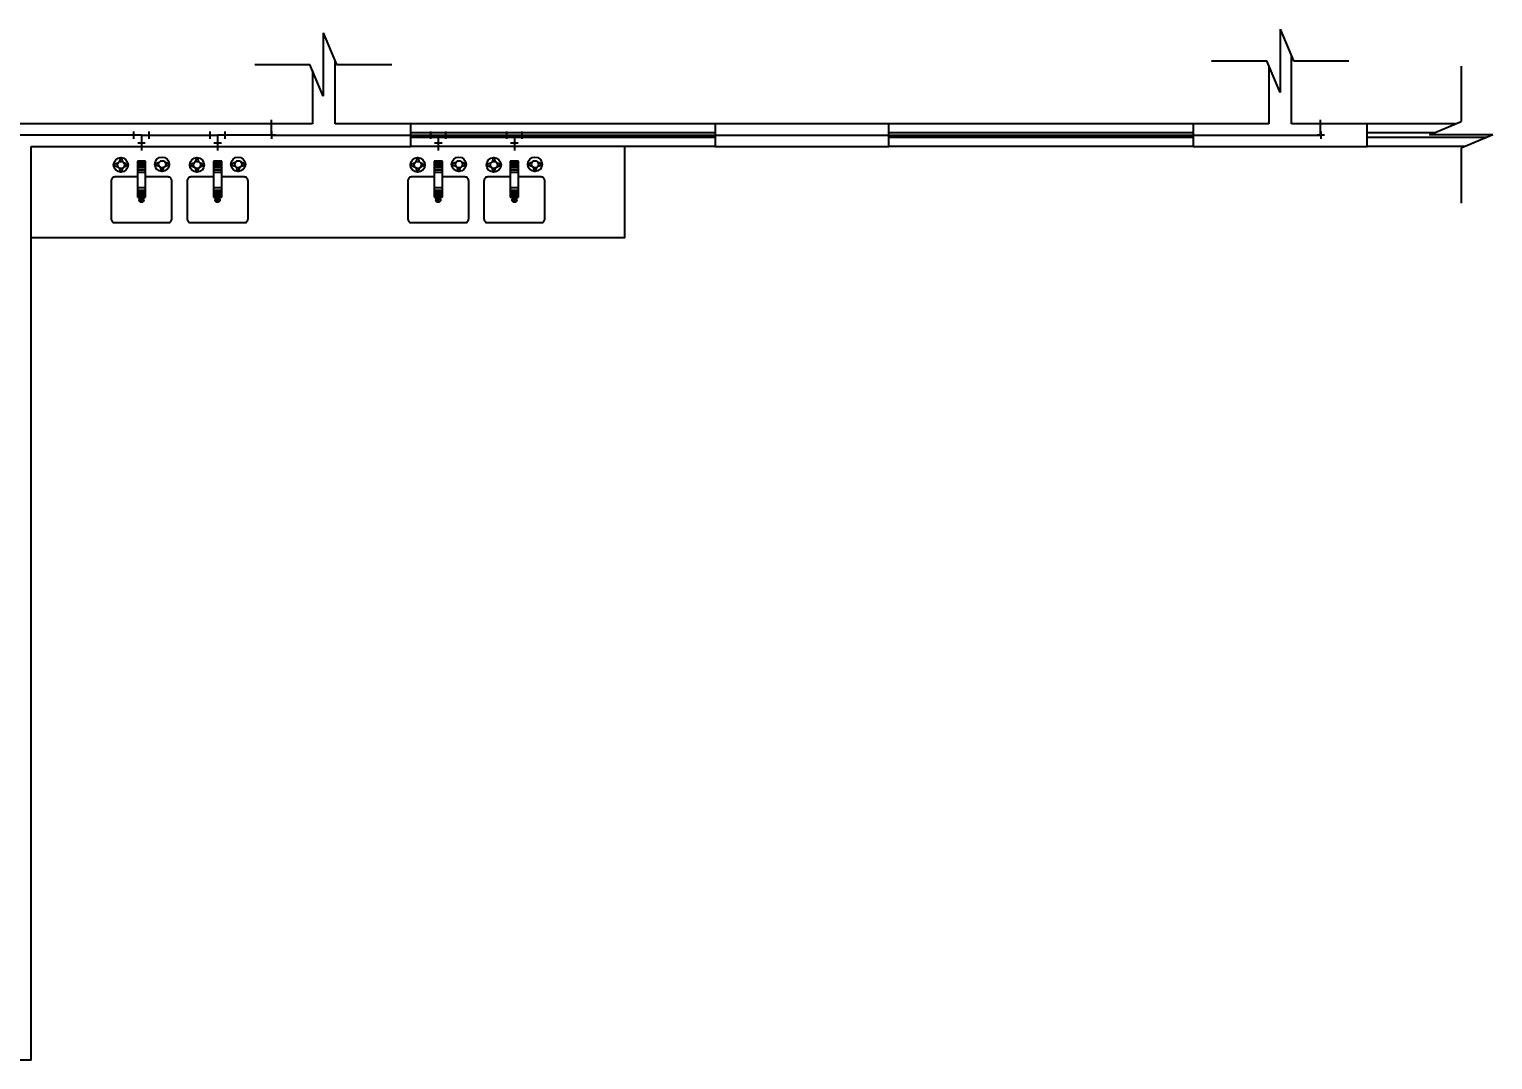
# Model space of a CAD drawing. Header units: millimetres. Extents: x 776 to 1595, y 411 to 1258.
# Drawn here: x 802.5 to 812.12, y 455.52 to 462.29 of the extents above; entities that cross this region are included whole.
import ezdxf

# ---------------------------------------------------------------- set-up
doc = ezdxf.new("R2010")
doc.units = ezdxf.units.MM
for name, color, linetype in [('can02', 2, 'Continuous'), ('CANOS ISO', 2, 'Continuous'), ('Fios', 10, 'Continuous'), ('pena01', 1, 'Continuous'), ('pena02', 2, 'Continuous')]:
    doc.layers.add(name, color=color, linetype=linetype)
doc.styles.get("Standard").update_dxf_attribs({"font": 'ERASLGHT.TTF'})

msp = doc.modelspace()

# ---------------------------------------------------------------- linework, layer by layer
at = {"layer": 'can02', "color": 0}
for p, q in [((804.5141, 461.6661), (804.5141, 462.0764)), ((810.6475, 462.0476), (810.6475, 461.6661)), ((810.7975, 461.6661), (810.7975, 462.1089)), ((804.3641, 462.0151), (804.3641, 461.6661)), ((804.3641, 461.6661), (802.5158, 461.6661)), ((805.01, 461.6661), (804.5141, 461.6661)), ((805.01, 461.5161), (805.01, 461.6661)), ((810.6475, 461.6661), (810.1516, 461.6661)), ((810.1516, 461.6661), (810.1516, 461.5161)), ((811.2933, 461.6661), (810.7975, 461.6661)), ((811.2933, 461.5161), (811.2933, 461.6661)), ((802.5158, 461.5161), (805.01, 461.5161)), ((810.1516, 461.5161), (811.2933, 461.5161))]:
    msp.add_line(p, q, dxfattribs=at)
for points in [[(802.5158, 461.6661), (801.9608, 461.6661), (801.9608, 461.5161), (802.3658, 461.5161), (802.3658, 455.6661), (800.5558, 455.6661)], [(800.5558, 455.5161), (802.5158, 455.5161), (802.5158, 461.5161)]]:
    msp.add_lwpolyline(points, dxfattribs=at)
msp.add_lwpolyline([(808.1516, 461.5161), (808.1516, 461.6661), (807.01, 461.6661), (807.01, 461.5161)], close=True, dxfattribs=at)
at = {"layer": 'CANOS ISO', "extrusion": (-1, -8.88178e-16, -4.21885e-15)}
for p, q in [((804.0958, 461.5911, 0.6), (804.0958, 461.6911, 0.6)), ((810.9882, 461.5911, 0.6), (810.9882, 461.6911, 0.6)), ((803.2408, 461.5911, 0.9), (803.7408, 461.5911, 0.9)), ((803.7408, 461.5911, 0.9), (803.7408, 461.4911, 0.9)), ((804.0958, 461.5911, 0.9), (803.7408, 461.5911, 0.9)), ((804.0958, 461.5911, 0.9), (805.1908, 461.5911, 0.9)), ((804.0958, 461.5911, 0.6), (804.0958, 461.5911, 0.9)), ((805.1908, 461.5911, 0.9), (805.6908, 461.5911, 0.9)), ((805.1908, 461.5911, 0.9), (805.1908, 461.4911, 0.9)), ((805.6908, 461.5911, 0.9), (810.9882, 461.5911, 0.9)), ((805.6908, 461.5911, 0.9), (805.6908, 461.4911, 0.9))]:
    msp.add_line(p, q, dxfattribs=at)
at = {"layer": 'CANOS ISO'}
for p, q in [((804.0958, 461.5911, 0.6), (804.0958, 461.6911, 0.6)), ((803.2408, 461.5911, 0.9), (802.4408, 461.5911, 0.9)), ((804.0958, 461.6161, 0.65), (804.0958, 461.5661, 0.65)), ((804.0958, 461.5911, 0.9), (804.1458, 461.5911, 0.9)), ((810.9895, 461.6161, 0.65), (810.9895, 461.5661, 0.65)), ((803.2158, 461.5411, 0.9), (803.2658, 461.5411, 0.9)), ((803.7158, 461.5411, 0.9), (803.7658, 461.5411, 0.9)), ((805.1658, 461.5411, 0.9), (805.2158, 461.5411, 0.9)), ((805.6658, 461.5411, 0.9), (805.7158, 461.5411, 0.9))]:
    msp.add_line(p, q, dxfattribs=at)
at = {"layer": 'CANOS ISO', "extrusion": (4.44089e-16, 0, -1)}
for p, q in [((803.1908, 461.5661, 0.9), (803.1908, 461.6161, 0.9)), ((803.2908, 461.5661, 0.9), (803.2908, 461.6161, 0.9)), ((803.6908, 461.5661, 0.9), (803.6908, 461.6161, 0.9)), ((803.7908, 461.5661, 0.9), (803.7908, 461.6161, 0.9)), ((804.1208, 461.5911, 0.85), (804.0708, 461.5911, 0.85)), ((805.1408, 461.5661, 0.9), (805.1408, 461.6161, 0.9)), ((805.2408, 461.5661, 0.9), (805.2408, 461.6161, 0.9)), ((805.6408, 461.5661, 0.9), (805.6408, 461.6161, 0.9)), ((805.7408, 461.5661, 0.9), (805.7408, 461.6161, 0.9)), ((811.0145, 461.5911, 0.85), (810.9645, 461.5911, 0.85))]:
    msp.add_line(p, q, dxfattribs=at)
at = {"layer": 'CANOS ISO', "extrusion": (1, 8.88178e-16, 3.77476e-15)}
for p, q in [((803.2408, 461.5911, 0.9), (803.2408, 461.4911, 0.9)), ((803.7408, 461.5911, 0.9), (803.7408, 461.4911, 0.9)), ((805.1908, 461.5911, 0.9), (805.1908, 461.4911, 0.9)), ((805.6908, 461.5911, 0.9), (805.6908, 461.4911, 0.9))]:
    msp.add_line(p, q, dxfattribs=at)
at = {"layer": 'CANOS ISO', "extrusion": (1, 0, 2.22045e-16)}
for p, q in [((804.0458, 461.5911, 0.925), (804.0458, 461.5911, 0.875)), ((804.1458, 461.5911, 0.925), (804.1458, 461.5911, 0.875)), ((810.9395, 461.5911, 0.925), (810.9395, 461.5911, 0.875))]:
    msp.add_line(p, q, dxfattribs=at)
at = {"layer": 'CANOS ISO', "extrusion": (-1, 0, -6.66134e-16)}
for p, q in [((804.0958, 461.6411, 0.575), (804.0958, 461.6411, 0.625)), ((810.9882, 461.6424, 0.575), (810.9882, 461.6424, 0.625))]:
    msp.add_line(p, q, dxfattribs=at)
at = {"layer": 'CANOS ISO', "extrusion": (-1, 0, -1.55431e-15)}
msp.add_line((810.9882, 461.5911, 0.9), (810.9882, 461.5911, 0.6), dxfattribs=at)
at = {"layer": 'Fios', "color": 0}
for p, q in [((806.4158, 460.9161), (806.4158, 461.5161)), ((803.2137, 461.4191), (803.2137, 461.1829)), ((803.2679, 461.4191), (803.2137, 461.4191)), ((803.2137, 461.4175), (803.2679, 461.4175)), ((803.2137, 461.4164), (803.2679, 461.4164)), ((803.2137, 461.4142), (803.2679, 461.4142)), ((803.2137, 461.4119), (803.2679, 461.4119)), ((803.2137, 461.4082), (803.2679, 461.4082)), ((803.2137, 461.4023), (803.2679, 461.4023)), ((803.2137, 461.3956), (803.2679, 461.3956)), ((803.2137, 461.3886), (803.2679, 461.3886)), ((803.2137, 461.3793), (803.2679, 461.3793)), ((803.2137, 461.3642), (803.2679, 461.3642)), ((803.2679, 461.1829), (803.2679, 461.4191)), ((803.7679, 461.4191), (803.7137, 461.4191)), ((803.7137, 461.4191), (803.7137, 461.1829)), ((803.7137, 461.4175), (803.7679, 461.4175)), ((803.7137, 461.4164), (803.7679, 461.4164)), ((803.7137, 461.4142), (803.7679, 461.4142)), ((803.7137, 461.4119), (803.7679, 461.4119)), ((803.7137, 461.4082), (803.7679, 461.4082)), ((803.7137, 461.4023), (803.7679, 461.4023)), ((803.7137, 461.3956), (803.7679, 461.3956)), ((803.7137, 461.3886), (803.7679, 461.3886)), ((803.7137, 461.3793), (803.7679, 461.3793)), ((803.7137, 461.3642), (803.7679, 461.3642)), ((803.7679, 461.1829), (803.7679, 461.4191)), ((805.2179, 461.4191), (805.1637, 461.4191)), ((805.1637, 461.4191), (805.1637, 461.1829)), ((805.1637, 461.4175), (805.2179, 461.4175)), ((805.1637, 461.4164), (805.2179, 461.4164)), ((805.1637, 461.4142), (805.2179, 461.4142)), ((805.1637, 461.4119), (805.2179, 461.4119)), ((805.1637, 461.4082), (805.2179, 461.4082)), ((805.1637, 461.4023), (805.2179, 461.4023)), ((805.1637, 461.3956), (805.2179, 461.3956)), ((805.1637, 461.3886), (805.2179, 461.3886)), ((805.1637, 461.3793), (805.2179, 461.3793)), ((805.1637, 461.3642), (805.2179, 461.3642)), ((805.2179, 461.1829), (805.2179, 461.4191)), ((805.6637, 461.4191), (805.6637, 461.1829)), ((805.7179, 461.4191), (805.6637, 461.4191)), ((805.6637, 461.4175), (805.7179, 461.4175)), ((805.6637, 461.4164), (805.7179, 461.4164)), ((805.6637, 461.4142), (805.7179, 461.4142)), ((805.6637, 461.4119), (805.7179, 461.4119)), ((805.6637, 461.4082), (805.7179, 461.4082)), ((805.6637, 461.4023), (805.7179, 461.4023)), ((805.6637, 461.3956), (805.7179, 461.3956)), ((805.6637, 461.3886), (805.7179, 461.3886)), ((805.6637, 461.3793), (805.7179, 461.3793)), ((805.6637, 461.3642), (805.7179, 461.3642)), ((805.7179, 461.1829), (805.7179, 461.4191)), ((803.0408, 461.2911), (803.0408, 461.0411)), ((803.2137, 461.3161), (803.0658, 461.3161)), ((803.2137, 461.3479), (803.2679, 461.3479)), ((803.4158, 461.3161), (803.2679, 461.3161)), ((803.4408, 461.0411), (803.4408, 461.2911)), ((803.5408, 461.2911), (803.5408, 461.0411)), ((803.7137, 461.3161), (803.5658, 461.3161)), ((803.7137, 461.3479), (803.7679, 461.3479)), ((803.9158, 461.3161), (803.7679, 461.3161)), ((803.9408, 461.0411), (803.9408, 461.2911)), ((804.9908, 461.2911), (804.9908, 461.0411)), ((805.1637, 461.3161), (805.0158, 461.3161)), ((805.1637, 461.3479), (805.2179, 461.3479)), ((805.3658, 461.3161), (805.2179, 461.3161)), ((805.3908, 461.0411), (805.3908, 461.2911)), ((805.4908, 461.2911), (805.4908, 461.0411)), ((805.6637, 461.3161), (805.5158, 461.3161)), ((805.6637, 461.3479), (805.7179, 461.3479)), ((805.8658, 461.3161), (805.7179, 461.3161)), ((805.8908, 461.0411), (805.8908, 461.2911)), ((803.2137, 461.2464), (803.2679, 461.2464)), ((803.2137, 461.2289), (803.2679, 461.2289)), ((803.2137, 461.2175), (803.2679, 461.2175)), ((803.2137, 461.2082), (803.2679, 461.2082)), ((803.2137, 461.2), (803.2679, 461.2)), ((803.2137, 461.1941), (803.2679, 461.1941)), ((803.2137, 461.1897), (803.2679, 461.1897)), ((803.2137, 461.186), (803.2679, 461.186)), ((803.2137, 461.1829), (803.2679, 461.1829)), ((803.256, 461.1656), (803.2256, 461.1656)), ((803.2408, 461.1503), (803.2408, 461.1808)), ((803.7137, 461.2464), (803.7679, 461.2464)), ((803.7137, 461.2289), (803.7679, 461.2289)), ((803.7137, 461.2175), (803.7679, 461.2175)), ((803.7137, 461.2082), (803.7679, 461.2082)), ((803.7137, 461.2), (803.7679, 461.2)), ((803.7137, 461.1941), (803.7679, 461.1941)), ((803.7137, 461.1897), (803.7679, 461.1897)), ((803.7137, 461.186), (803.7679, 461.186)), ((803.7137, 461.1829), (803.7679, 461.1829)), ((803.756, 461.1656), (803.7256, 461.1656)), ((803.7408, 461.1503), (803.7408, 461.1808)), ((805.1637, 461.2464), (805.2179, 461.2464)), ((805.1637, 461.2289), (805.2179, 461.2289)), ((805.1637, 461.2175), (805.2179, 461.2175)), ((805.1637, 461.2082), (805.2179, 461.2082)), ((805.1637, 461.2), (805.2179, 461.2)), ((805.1637, 461.1941), (805.2179, 461.1941)), ((805.1637, 461.1897), (805.2179, 461.1897)), ((805.1637, 461.186), (805.2179, 461.186)), ((805.1637, 461.1829), (805.2179, 461.1829)), ((805.206, 461.1656), (805.1756, 461.1656)), ((805.1908, 461.1503), (805.1908, 461.1808)), ((805.6637, 461.2464), (805.7179, 461.2464)), ((805.6637, 461.2289), (805.7179, 461.2289)), ((805.6637, 461.2175), (805.7179, 461.2175)), ((805.6637, 461.2082), (805.7179, 461.2082)), ((805.6637, 461.2), (805.7179, 461.2)), ((805.6637, 461.1941), (805.7179, 461.1941)), ((805.6637, 461.1897), (805.7179, 461.1897)), ((805.6637, 461.186), (805.7179, 461.186)), ((805.6637, 461.1829), (805.7179, 461.1829)), ((805.706, 461.1656), (805.6756, 461.1656)), ((805.6908, 461.1503), (805.6908, 461.1808)), ((803.0658, 461.0161), (803.4158, 461.0161)), ((803.5658, 461.0161), (803.9158, 461.0161)), ((805.0158, 461.0161), (805.3658, 461.0161)), ((805.5158, 461.0161), (805.8658, 461.0161)), ((806.4158, 460.9161), (802.5158, 460.9161))]:
    msp.add_line(p, q, dxfattribs=at)
for centre, radius in [((803.1051, 461.3955), 0.0477), ((803.106, 461.3957), 0.0233), ((803.3758, 461.3996), 0.0477), ((803.3766, 461.3998), 0.0233), ((803.6051, 461.3955), 0.0477), ((803.606, 461.3957), 0.0233), ((803.8758, 461.3996), 0.0477), ((803.8766, 461.3998), 0.0233), ((805.0551, 461.3955), 0.0477), ((805.056, 461.3957), 0.0233), ((805.3258, 461.3996), 0.0477), ((805.3266, 461.3998), 0.0233), ((805.5551, 461.3955), 0.0477), ((805.556, 461.3957), 0.0233), ((805.8258, 461.3996), 0.0477), ((805.8266, 461.3998), 0.0233), ((803.2408, 461.1656), 0.0152), ((803.7408, 461.1656), 0.0152), ((805.1908, 461.1656), 0.0152), ((805.6908, 461.1656), 0.0152)]:
    msp.add_circle(centre, radius, dxfattribs=at)
for centre, radius, start, end in [((803.1051, 461.3226), 0.0871, 102.68337, 123.16312), ((803.1051, 461.4684), 0.0871, 236.83688, 257.49214), ((803.1784, 461.3947), 0.0871, 192.19895, 212.50746), ((803.1784, 461.3947), 0.0871, 146.18121, 166.17978), ((803.0325, 461.3963), 0.0871, 326.18121, 345.97518), ((803.0325, 461.3963), 0.0871, 13.01879, 32.50746), ((803.1051, 461.4684), 0.0871, 283.87427, 303.16312), ((803.1051, 461.3226), 0.0871, 56.83688, 75.95713), ((803.3758, 461.3266), 0.0871, 102.68337, 123.16312), ((803.3758, 461.4725), 0.0871, 236.83688, 257.49214), ((803.449, 461.3987), 0.0871, 192.19895, 212.50746), ((803.3032, 461.4004), 0.0871, 326.18121, 345.97518), ((803.3758, 461.4725), 0.0871, 283.87427, 303.16312), ((803.3758, 461.3266), 0.0871, 56.83688, 75.95713), ((803.6051, 461.3226), 0.0871, 102.68337, 123.16312), ((803.6051, 461.4684), 0.0871, 236.83688, 257.49214), ((803.6784, 461.3947), 0.0871, 192.19895, 212.50746), ((803.6784, 461.3947), 0.0871, 146.18121, 166.17978), ((803.5325, 461.3963), 0.0871, 326.18121, 345.97518), ((803.5325, 461.3963), 0.0871, 13.01879, 32.50746), ((803.6051, 461.4684), 0.0871, 283.87427, 303.16312), ((803.6051, 461.3226), 0.0871, 56.83688, 75.95713), ((803.8758, 461.3266), 0.0871, 102.68337, 123.16312), ((803.8758, 461.4725), 0.0871, 236.83688, 257.49214), ((803.949, 461.3987), 0.0871, 192.19895, 212.50746), ((803.8032, 461.4004), 0.0871, 326.18121, 345.97518), ((803.8758, 461.4725), 0.0871, 283.87427, 303.16312), ((803.8758, 461.3266), 0.0871, 56.83688, 75.95713), ((805.0551, 461.3226), 0.0871, 102.68337, 123.16312), ((805.0551, 461.4684), 0.0871, 236.83688, 257.49214), ((805.1284, 461.3947), 0.0871, 192.19895, 212.50746), ((805.1284, 461.3947), 0.0871, 146.18121, 166.17978), ((804.9825, 461.3963), 0.0871, 326.18121, 345.97518), ((804.9825, 461.3963), 0.0871, 13.01879, 32.50746), ((805.0551, 461.4684), 0.0871, 283.87427, 303.16312), ((805.0551, 461.3226), 0.0871, 56.83688, 75.95713), ((805.3258, 461.3266), 0.0871, 102.68337, 123.16312), ((805.3258, 461.4725), 0.0871, 236.83688, 257.49214), ((805.399, 461.3987), 0.0871, 192.19895, 212.50746), ((805.2532, 461.4004), 0.0871, 326.18121, 345.97518), ((805.3258, 461.4725), 0.0871, 283.87427, 303.16312), ((805.3258, 461.3266), 0.0871, 56.83688, 75.95713), ((805.5551, 461.3226), 0.0871, 102.68337, 123.16312), ((805.5551, 461.4684), 0.0871, 236.83688, 257.49214), ((805.6284, 461.3947), 0.0871, 192.19895, 212.50746), ((805.6284, 461.3947), 0.0871, 146.18121, 166.17978), ((805.4825, 461.3963), 0.0871, 326.18121, 345.97518), ((805.4825, 461.3963), 0.0871, 13.01879, 32.50746), ((805.5551, 461.4684), 0.0871, 283.87427, 303.16312), ((805.5551, 461.3226), 0.0871, 56.83688, 75.95713), ((805.8258, 461.3266), 0.0871, 102.68337, 123.16312), ((805.8258, 461.4725), 0.0871, 236.83688, 257.49214), ((805.899, 461.3987), 0.0871, 192.19895, 212.50746), ((805.7532, 461.4004), 0.0871, 326.18121, 345.97518), ((805.8258, 461.4725), 0.0871, 283.87427, 303.16312), ((805.8258, 461.3266), 0.0871, 56.83688, 75.95713), ((803.0658, 461.2911), 0.025, 89.99996, 180.00004), ((803.4158, 461.2911), 0.025, 359.99996, 90.00004), ((803.5658, 461.2911), 0.025, 89.99996, 180.00004), ((803.9158, 461.2911), 0.025, 359.99996, 90.00004), ((805.0158, 461.2911), 0.025, 89.99996, 180.00004), ((805.3658, 461.2911), 0.025, 359.99996, 90.00004), ((805.5158, 461.2911), 0.025, 89.99996, 180.00004), ((805.8658, 461.2911), 0.025, 359.99996, 90.00004), ((803.0658, 461.0411), 0.025, 179.99996, 270.00004), ((803.4158, 461.0411), 0.025, 269.99996, 0.00004), ((803.5658, 461.0411), 0.025, 179.99996, 270.00004), ((803.9158, 461.0411), 0.025, 269.99996, 0.00004), ((805.0158, 461.0411), 0.025, 179.99996, 270.00004), ((805.3658, 461.0411), 0.025, 269.99996, 0.00004), ((805.5158, 461.0411), 0.025, 179.99996, 270.00004), ((805.8658, 461.0411), 0.025, 269.99996, 0.00004)]:
    msp.add_arc(centre, radius, start, end, dxfattribs=at)
at = {"layer": 'pena01', "color": 0}
for p, q in [((807.01, 461.6661), (805.01, 461.6661)), ((810.1516, 461.6661), (808.1516, 461.6661)), ((811.8743, 461.6661), (811.2933, 461.6661)), ((807.01, 461.5161), (805.01, 461.5161)), ((810.1516, 461.5161), (808.1516, 461.5161)), ((811.9356, 461.5161), (811.2933, 461.5161))]:
    msp.add_line(p, q, dxfattribs=at)
at = {"layer": 'pena02'}
for p, q in [((804.4351, 462.2629), (804.4351, 461.848)), ((804.4351, 462.2629), (804.523, 462.0555)), ((810.7221, 462.2867), (810.7221, 461.8718)), ((810.7221, 462.2867), (810.81, 462.0793)), ((803.9844, 462.0555), (804.347, 462.0555)), ((804.4351, 461.848), (804.347, 462.0555)), ((804.523, 462.0555), (804.8857, 462.0555)), ((810.2714, 462.0793), (810.634, 462.0793)), ((810.7221, 461.8718), (810.634, 462.0793)), ((810.81, 462.0793), (811.1728, 462.0793)), ((811.9114, 462.0444), (811.9114, 461.6818)), ((811.7039, 461.5937), (811.9114, 461.6818)), ((812.1189, 461.5937), (811.7039, 461.5937)), ((812.1189, 461.5937), (811.9114, 461.5058)), ((811.9114, 461.5058), (811.9114, 461.1431))]:
    msp.add_line(p, q, dxfattribs=at)
at = {"layer": 'pena02', "color": 0}
for p, q in [((807.01, 461.6061), (805.01, 461.6061)), ((807.01, 461.5761), (805.01, 461.5761)), ((810.1516, 461.6061), (808.1516, 461.6061)), ((810.1516, 461.5761), (808.1516, 461.5761)), ((811.733, 461.6061), (811.2933, 461.6061)), ((812.0772, 461.5761), (811.2933, 461.5761))]:
    msp.add_line(p, q, dxfattribs=at)

# ---------------------------------------------------------------- texts
at = {"layer": 'CANOS ISO', "extrusion": (-1, 6.66134e-16, 2.22045e-16), "char_height": 0.15, "width": 0.836842, "attachment_point": 1, "text_direction": (0, -1, 0)}
for s, insert in [('TR', (804.0958, 461.9103, 0.7892)), ('TR', (810.9882, 461.9103, 0.6631)), ('LV', (803.7408, 461.4674, 0.9305)), ('LV', (803.2408, 461.4516, 0.9898)), ('LV', (805.1908, 461.4516, 0.9898)), ('LV', (805.6908, 461.4516, 0.9898))]:
    msp.add_mtext(s, dxfattribs=dict(at, insert=insert))

doc.saveas('drawing.dxf')
